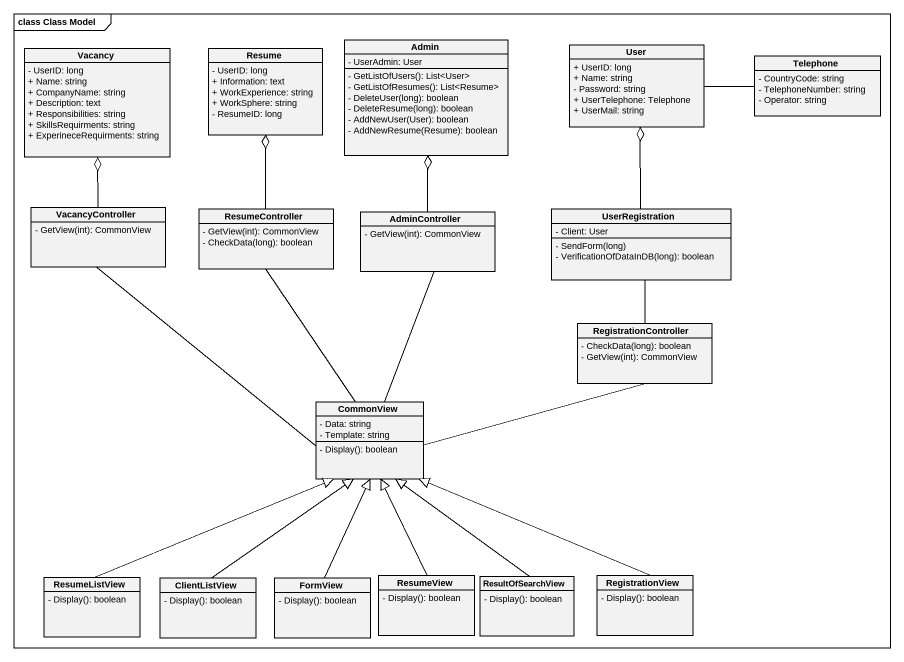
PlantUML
@startuml
mainframe class Class Model
hide circle
hide empty members
skinparam classAttributeIconSize 0
class Admin {
  - UserAdmin: User
  - GetListOfUsers(): List<User>
  - GetListOfResumes(): List<Resume>
  - DeleteUser(long): boolean
  - DeleteResume(long): boolean
  - AddNewUser(User): boolean
  - AddNewResume(Resume): boolean
}
class User {
  + UserID: long
  + Name: string
  - Password: string
  + UserTelephone: Telephone
  + UserMail: string
}
class Vacancy {
  - UserID: long
  + Name: string
  + CompanyName: string
  + Description: text
  + Responsibilities: string
  + SkillsRequirments: string
  + ExperineceRequirments: string
}
class Resume {
  - UserID: long
  + Information: text
  + WorkExperience: string
  + WorkSphere: string
  - ResumeID: long
}
class Telephone {
  - CountryCode: string
  - TelephoneNumber: string
  - Operator: string
}
class VacancyController {
  - GetView(int): CommonView
}
class ResumeController {
  - GetView(int): CommonView
  - CheckData(long): boolean
}
class AdminController {
  - GetView(int): CommonView
}
class UserRegistration {
  - Client: User
  - SendForm(long)
  - VerificationOfDataInDB(long): boolean
}
class RegistrationController {
  - CheckData(long): boolean
  - GetView(int): CommonView
}
class CommonView {
  - Data: string
  - Template: string
  - Display(): boolean
}
class ResumeListView {
  - Display(): boolean
}
class ClientListView {
  - Display(): boolean
}
class FormView {
  - Display(): boolean
}
class ResumeView {
  - Display(): boolean
}
class ResultOfSearchView {
  - Display(): boolean
}
class RegistrationView {
  - Display(): boolean
}
User -right- Telephone
VacancyController -up-o Vacancy
VacancyController -- CommonView
ResumeController -up-o Resume
ResumeController -- CommonView
AdminController -up-o Admin
AdminController -- CommonView
UserRegistration -up-o User
UserRegistration -- RegistrationController
RegistrationController -left- CommonView
ResumeListView -up-|> CommonView
ClientListView -up-|> CommonView
FormView -up-|> CommonView
ResumeView -up-|> CommonView
ResultOfSearchView -up-|> CommonView
RegistrationView -up-|> CommonView
@enduml
